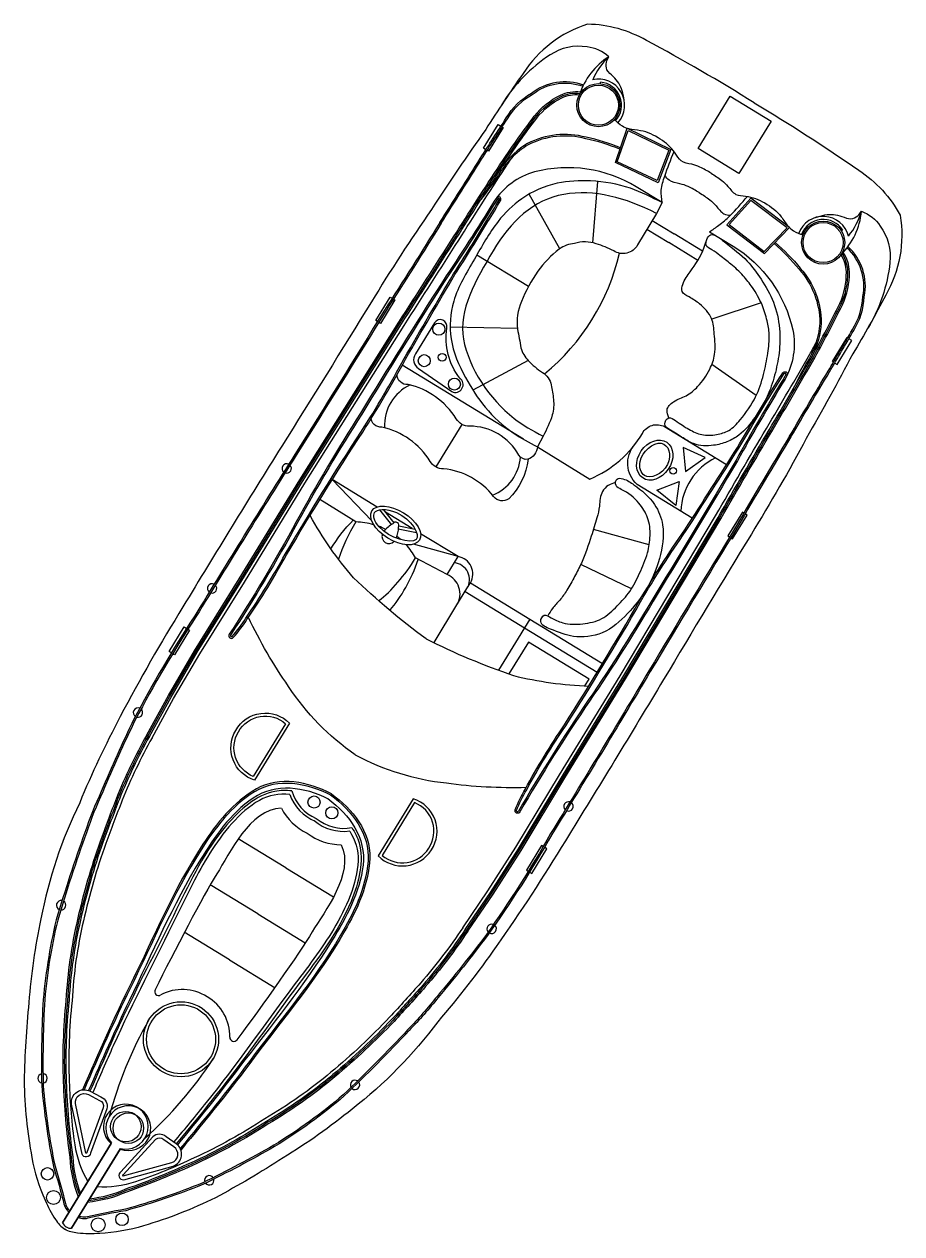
# Model space of a CAD drawing. Header units: metres. Extents: x 307692 to 310306, y 1912326 to 1914731.
# Drawn here: x 308912.1 to 309076.9, y 1914316.2 to 1914543.4 of the extents above; entities that cross this region are included whole.
import ezdxf

# ---------------------------------------------------------------- set-up
doc = ezdxf.new("R2010")
doc.units = ezdxf.units.M

msp = doc.modelspace()

# ---------------------------------------------------------------- linework, layer by layer
at = {"color": 32, "true_color": 0xcd6928}
for p, q in [((309020.27, 1914532.23), (309020.3, 1914532.51)), ((309018.87, 1914502.34), (309019.76, 1914513.86)), ((309012.68, 1914501.23), (309006.88, 1914511.48)), ((309030.02, 1914506.54), (309034.11, 1914504.04)), ((309029.02, 1914504.89), (309033.11, 1914502.39)), ((309039.46, 1914500.76), (309034.11, 1914504.04)), ((309065.51, 1914504.55), (309065.75, 1914504.7)), ((309038.58, 1914499.04), (309033.11, 1914502.39)), ((309006.79, 1914494.15), (308997.04, 1914500.02)), ((309050.45, 1914491.04), (309041.18, 1914487.98)), ((309004.69, 1914486.21), (308992.05, 1914486.49)), ((309005.83, 1914465.42), (308983.07, 1914479.35)), ((309006.72, 1914480.23), (308996.33, 1914474.68)), ((309049.53, 1914473.66), (309041.18, 1914479.45)), ((308994.26, 1914468.23), (308989.36, 1914460.22)), ((308978.34, 1914452.69), (308969.92, 1914457.85)), ((308977.34, 1914450.1), (308969.92, 1914457.85)), ((308981.09, 1914449.37), (308978.84, 1914452.19)), ((308981.54, 1914449.73), (308979.52, 1914452.24)), ((308984.92, 1914448.67), (308979.95, 1914451.71)), ((308982.43, 1914449.18), (308985.47, 1914448.56)), ((308982.31, 1914448.62), (308985.76, 1914447.92)), ((308993.55, 1914443.39), (308986.52, 1914447.69)), ((309029.44, 1914445.62), (309018.96, 1914448.46)), ((308993.55, 1914443.39), (308985.15, 1914445.7)), ((308991.47, 1914440), (308993.55, 1914443.39)), ((309026.1, 1914437.32), (309016.57, 1914441.9)), ((309007.02, 1914431.65), (309020.68, 1914423.3)), ((309006.02, 1914430.02), (309019.69, 1914421.66)), ((308961.24, 1914384.91), (308952.29, 1914390.38)), ((308961.24, 1914384.91), (308970.18, 1914379.44)), ((308955.94, 1914376.26), (308947.03, 1914381.72)), ((308955.94, 1914376.26), (308964.86, 1914370.81)), ((308950.65, 1914367.61), (308942.11, 1914372.83)), ((308950.65, 1914367.61), (308959.19, 1914362.38))]:
    msp.add_line(p, q, dxfattribs=at)
for points in [[(309049.16, 1914528.62, 0.01736), (309028.93, 1914540.34, 0.12634), (309017.88, 1914543.4, 0.172899), (309005.76, 1914534.17, 0.013884), (308998.73, 1914523.61, 0.008973), (308988.57, 1914508.62, 0.01509), (308977.29, 1914491.26, -0.002245), (308960.44, 1914464.14, 0.003342), (308941.89, 1914433.94, 0.016984), (308930.12, 1914413.34, 0.024546), (308922.51, 1914397.13, 0.067942), (308915.24, 1914375.34, 0.033948), (308912.97, 1914359.62, 0.022001), (308912.09, 1914344.9, 0.042872), (308913.53, 1914330.49, 0.059514), (308916.01, 1914322.5, 0.046364), (308917.96, 1914318.84, 0.104882), (308919.7, 1914317.01, 0.104882)], [(309021.86, 1914537.28, 0.164393), (309017.77, 1914539.13, 0.188684), (309010.84, 1914537.64, 0.10758), (309001.75, 1914528.34)], [(308990.13, 1914506.18, 0.002942), (308997.72, 1914518.18, -0.002013), (309002.6, 1914525.79, -0.130442), (309007.33, 1914530.44, -0.261246), (309017.11, 1914532, -0.209197)], [(308990.37, 1914506.03, 0.002941), (308997.96, 1914518.03, -0.002014), (309002.84, 1914525.64, -0.130992), (309007.49, 1914530.21, -0.261832), (309017.01, 1914531.73, -0.261832)], [(309049.16, 1914528.62, -0.01736), (309068.8, 1914515.95, -0.12634), (309076.55, 1914507.51, -0.172899), (309073.85, 1914492.51, -0.013884), (309067.65, 1914481.45, -0.008973), (309058.93, 1914465.58, -0.01509), (309048.61, 1914447.62, 0.002245), (309032.13, 1914420.28, -0.003342), (309013.7, 1914390.01, -0.016984), (309000.72, 1914370.15, -0.024546), (308989.74, 1914356, -0.067942), (308973.66, 1914339.6, -0.033948), (308960.69, 1914330.42, -0.022001), (308947.99, 1914322.94, -0.042872), (308934.51, 1914317.66, -0.059514), (308926.26, 1914316.22, -0.046364), (308922.12, 1914316.3, -0.104882), (308919.7, 1914317.01, -0.104882)], [(308935.1, 1914409.88), (308939.15, 1914417.28), (308944.07, 1914425.7), (308952.45, 1914439.2), (308963.83, 1914457.81), (308982.43, 1914487.45, 0.002601), (308992.7, 1914503.43, -0.004411), (309001.42, 1914517.03, -0.013009), (309007.86, 1914526.11, -0.113396), (309012.75, 1914530.07, -0.146005), (309016.54, 1914530.69, -1.595219)], [(308935.35, 1914409.75), (308939.4, 1914417.14), (308944.32, 1914425.55), (308952.69, 1914439.05), (308964.08, 1914457.66), (308982.68, 1914487.29, 0.002601), (308992.94, 1914503.28, -0.004411), (309001.66, 1914516.88, -0.013003), (309008.08, 1914525.94, -0.113337), (309012.88, 1914529.81, -0.144821), (309016.44, 1914530.41, -0.138987)], [(308935.6, 1914409.61), (308939.65, 1914417), (308944.56, 1914425.41), (308952.93, 1914438.9), (308964.32, 1914457.51), (308982.92, 1914487.14, 0.002601), (308993.19, 1914503.13, -0.00441), (309001.9, 1914516.72, -0.012997), (309008.31, 1914525.76, -0.113276), (309013, 1914529.56, -0.142458), (309016.35, 1914530.14, -0.142458)], [(309023.94, 1914519.91, 0.043334), (309017.51, 1914521.89, 0.18333), (309006.72, 1914520.75, 0.123985), (309001.12, 1914515.03, -0.015377), (308997.83, 1914510.44)], [(309024.03, 1914520.18, 0.043195), (309017.57, 1914522.17, 0.183415), (309006.58, 1914521, 0.094511), (309001.96, 1914516.8)], [(308936.1, 1914409.33), (308940.15, 1914416.71), (308945.05, 1914425.11), (308953.42, 1914438.6), (308964.8, 1914457.21), (308983.4, 1914486.83, 0.002601), (308993.67, 1914502.82, -0.00441), (309002.38, 1914516.4, -0.002867), (309003.75, 1914518.42, -0.002867)], [(309031.85, 1914509.88), (309027.01, 1914512.84, 0.202722), (309007.9, 1914515.65, 0.178768), (309000.31, 1914510.13, -0.010028), (308990.72, 1914495.19, 0.005356), (308975.22, 1914470.32, 0.016605), (308963.17, 1914449.92, -0.018921), (308950.59, 1914428.79, 0.925873), (308951.33, 1914428.17, 0.041202), (308953.97, 1914431.68, 0.024461), (308961.34, 1914443.69, -0.012888), (308975.65, 1914466.78, 0.019359), (308983.69, 1914480.49, -0.002375), (308992.97, 1914496.37, 0.006386), (308999.16, 1914506.31, 0.013656), (309001.55, 1914510.34, 0.862706), (309000.85, 1914510.89, -0.648089)], [(309001.06, 1914510.69, 0.016488), (309000.55, 1914509.98, -0.010023), (308990.96, 1914495.03, 0.005356), (308975.47, 1914470.17, 0.016607), (308963.42, 1914449.78, -0.018921), (308950.83, 1914428.63, -0.01143), (308950.83, 1914428.62, 0.913283), (308951.12, 1914428.37, 0.041174), (308953.73, 1914431.84, 0.024478), (308961.1, 1914443.83, -0.012889), (308975.41, 1914466.93, 0.019362), (308983.44, 1914480.63, -0.002377), (308992.72, 1914496.52, 0.006391), (308998.91, 1914506.46, 0.013664), (309001.3, 1914510.48, -0.000701), (309001.31, 1914510.48, 0.819976), (309001.06, 1914510.69, 0.819976)], [(309031.85, 1914509.88), (309030.81, 1914507.85), (309027.25, 1914501.95, -0.448043), (309022.78, 1914500.84, 0.025561), (309019.49, 1914502.17, 0.15676), (309015.41, 1914502.21, 0.144288), (309012.56, 1914501.14, 0.079427), (309008.54, 1914496.98, 0.054179), (309005.43, 1914491.3, 0.127294), (309004.7, 1914486.11, -0.025195), (309005.31, 1914482.6, 0.112656), (309006.74, 1914480.21, 0.061652), (309009.39, 1914477.97, -0.222278), (309011.02, 1914475.63, -0.049109), (309011.44, 1914472.92, -0.09997), (309011.24, 1914469.99, -0.045992), (309009.51, 1914466), (309008.43, 1914463.99)], [(309069.29, 1914508.26, -0.164393), (309072.8, 1914505.46, -0.188684), (309074.63, 1914498.61, -0.10758), (309070.48, 1914486.29)], [(308990.13, 1914506.18, -0.006425), (308979.72, 1914489.66, -0.002217), (308962.91, 1914462.59, 0.003368), (308944.1, 1914432.24, 0.024633), (308932.7, 1914412.84, 0.015037), (308926.56, 1914399.28, 0.025439), (308923.49, 1914391.57, 0.013843), (308918.1, 1914375.16, 0.040266), (308915.59, 1914359.18, 0.016729), (308915.37, 1914344.05, 0.029739), (308917.59, 1914328.79, -0.01525), (308919.55, 1914321.81, 0.132389), (308920.14, 1914320.62, 0.028442), (308920.49, 1914320.23, 0.028442)], [(308990.38, 1914506.03, -0.006424), (308979.96, 1914489.51, -0.002217), (308963.15, 1914462.44, 0.003368), (308944.34, 1914432.08, 0.024633), (308932.95, 1914412.71, 0.015038), (308926.82, 1914399.17, 0.025461), (308923.76, 1914391.48, 0.013839), (308918.38, 1914375.09, 0.040238), (308915.87, 1914359.16, 0.016715), (308915.65, 1914344.06, 0.029693), (308917.87, 1914328.86, -0.015234), (308919.83, 1914321.87, 0.134036), (308920.36, 1914320.81, 0.024879), (308920.64, 1914320.48, 0.024879)], [(309040.77, 1914504.42), (309045.19, 1914501.72, -0.202722), (309056.39, 1914485.98, -0.178768), (309054.94, 1914476.71, 0.010028), (309045.99, 1914461.37, -0.005356), (309030.91, 1914436.26, -0.016605), (309018.23, 1914416.23, 0.018921), (309005.15, 1914395.42, -0.925873), (309004.26, 1914395.79, -0.041202), (309006.19, 1914399.73, -0.024461), (309013.52, 1914411.77, 0.012888), (309027.56, 1914435.02, -0.019359), (309036.11, 1914448.42, 0.002375), (309046.02, 1914463.91, -0.006386), (309052.05, 1914473.95, -0.013656), (309054.55, 1914477.92, -0.862706), (309055.36, 1914477.54, 0.648089)], [(309052.88, 1914502.2, -0.043334), (309057.57, 1914497.38, -0.18333), (309061.47, 1914487.26, -0.123985), (309058.93, 1914479.67, 0.015377), (309056.33, 1914474.65)], [(309053.08, 1914502.41, -0.043195), (309057.79, 1914497.57, -0.183415), (309061.75, 1914487.25, -0.094511), (309060.12, 1914481.22)], [(309055.8, 1914466, -0.002941), (309063.03, 1914478.22, 0.002014), (309067.59, 1914486.03, 0.130992), (309069.54, 1914492.24, 0.261832), (309066.56, 1914501.42, 0.261832)], [(309056.05, 1914465.86, -0.002942), (309063.28, 1914478.07, 0.002013), (309067.83, 1914485.88, 0.130442), (309069.82, 1914492.21, 0.261246), (309066.75, 1914501.63, 0.209197)], [(308994.9, 1914373.33), (308999.63, 1914380.3), (309004.88, 1914388.5), (309013.08, 1914402.1), (309024.47, 1914420.71), (309042.38, 1914450.76, -0.002601), (309051.94, 1914467.18, 0.00441), (309060.07, 1914481.13, 0.012997), (309065.21, 1914490.95, 0.113276), (309066.45, 1914496.86, 0.142458), (309065.44, 1914500.1, 0.142458)], [(308995.13, 1914373.17), (308999.87, 1914380.14), (309005.12, 1914388.35), (309013.33, 1914401.95), (309024.71, 1914420.56), (309042.63, 1914450.62, -0.002601), (309052.19, 1914467.04, 0.004411), (309060.32, 1914480.99, 0.013003), (309065.47, 1914490.83, 0.113337), (309066.73, 1914496.86, 0.144821), (309065.64, 1914500.31, 0.138987)], [(308995.37, 1914373.01), (309000.11, 1914379.99), (309005.37, 1914388.2), (309013.57, 1914401.8), (309024.96, 1914420.42), (309042.87, 1914450.47, -0.002601), (309052.43, 1914466.89, 0.004411), (309060.57, 1914480.85, 0.013009), (309065.72, 1914490.71, 0.113396), (309067.02, 1914496.87, 0.146005), (309065.85, 1914500.53, 1.595219)], [(308994.42, 1914373.65), (308999.15, 1914380.62), (309004.4, 1914388.8), (309012.6, 1914402.4), (309023.98, 1914421.01), (309041.89, 1914451.05, -0.002601), (309051.45, 1914467.48, 0.00441), (309059.58, 1914481.41, 0.002867), (309060.75, 1914483.55, 0.002867)], [(309008.43, 1914463.99, -0.291269), (309006.67, 1914461.66, -0.299867), (309004.97, 1914462.43, 0.273478), (308995.7, 1914467.88, -0.28657), (308993.22, 1914469.29, 0.198759), (308984.16, 1914475.72, -0.45148), (308982.1, 1914477.58, -1.463971)], [(309055.09, 1914477.64, -0.016488), (309054.69, 1914476.86, 0.010023), (309045.75, 1914461.51, -0.005356), (309030.67, 1914436.4, -0.016607), (309017.99, 1914416.39, 0.018921), (309004.9, 1914395.56, 0.01143), (309004.89, 1914395.55, -0.913283), (309004.53, 1914395.69, -0.041174), (309006.43, 1914399.59, -0.024478), (309013.76, 1914411.62, 0.012889), (309027.81, 1914434.88, -0.019362), (309036.35, 1914448.26, 0.002377), (309046.27, 1914463.76, -0.006391), (309052.3, 1914473.8, -0.013664), (309054.79, 1914477.76, 0.000701), (309054.79, 1914477.76, -0.819976), (309055.09, 1914477.64, -0.819976)], [(309006.73, 1914461.68, -0.164009), (309003.08, 1914454.23, -0.407559), (309000.22, 1914454.67, 0.20466), (308990.8, 1914459.88, -0.28657), (308988.33, 1914461.28, 0.198759), (308979.26, 1914467.72, -0.45148), (308977.2, 1914469.58, -1.463971)], [(309008.43, 1914463.99), (309018.31, 1914457.94, 0.158322), (309028.17, 1914466.54, -0.417676), (309032.31, 1914467.8), (309043.97, 1914460.67)], [(309056.05, 1914465.86, 0.006425), (309046.08, 1914449.06, 0.002217), (309029.63, 1914421.77, -0.003368), (309011.17, 1914391.2, -0.024633), (308999.09, 1914372.22, -0.015037), (308989.82, 1914360.58, -0.025439), (308984.35, 1914354.34, -0.013843), (308972.19, 1914342.07, -0.040266), (308959.11, 1914332.55, -0.016729), (308945.74, 1914325.47, -0.029739), (308931.14, 1914320.5, 0.01525), (308924.03, 1914319.07, -0.132389), (308922.71, 1914319.05, -0.028442), (308922.2, 1914319.18, -0.028442)], [(309055.8, 1914466, 0.006424), (309045.83, 1914449.21, 0.002217), (309029.39, 1914421.92, -0.003368), (309010.93, 1914391.34, -0.024633), (308998.86, 1914372.39, -0.015038), (308989.6, 1914360.76, -0.025461), (308984.14, 1914354.54, -0.013839), (308972, 1914342.28, -0.040238), (308958.96, 1914332.8, -0.016715), (308945.62, 1914325.73, -0.029693), (308931.08, 1914320.78, 0.015234), (308923.96, 1914319.35, -0.134036), (308922.77, 1914319.33, -0.024879), (308922.35, 1914319.43, -0.024879)], [(309037.53, 1914450.61), (309027.16, 1914456.95, -0.406088), (309026.66, 1914464.35)], [(308987.55, 1914427.93, -0.033687), (308973.94, 1914439.4, -0.051879), (308965.76, 1914451.1, -1.92312)], [(308989.04, 1914427.27), (308993.34, 1914434.31, 0.462925), (308991.47, 1914440), (308985.58, 1914443.13)], [(308993.34, 1914434.31), (308995.21, 1914437.36, 0.545737), (308992.85, 1914442.25, 0.282905)], [(308995.21, 1914437.36), (308995.89, 1914438.47, 0.516839), (308993.55, 1914443.39, 0.282905)], [(308974.23, 1914406.15, -0.096403), (308961.73, 1914418.99, -0.040538), (308954.17, 1914431.97, -1.92312)], [(308987.55, 1914427.93, 0.033687), (309003.96, 1914421.03, 0.051879), (309018.11, 1914419.07, 1.92312)], [(308961.9, 1914412.09), (308955.35, 1914401.37, -0.483063), (308951.81, 1914410.74, -0.50024), (308961.9, 1914412.09, -0.418424)], [(308935.1, 1914409.88, 0.031596), (308929.42, 1914398.03, 0.004928), (308926.32, 1914389.84, 0.02844), (308922.09, 1914375.2, 0.042875), (308919.93, 1914360.02, 0.035347), (308919.41, 1914344.72, 0.024093), (308920.63, 1914330.55, 0.079837), (308922.25, 1914323.11)], [(308935.35, 1914409.74, 0.031592), (308929.69, 1914397.92, 0.004926), (308926.58, 1914389.75, 0.028436), (308922.37, 1914375.14, 0.042895), (308920.22, 1914359.99, 0.035363), (308919.69, 1914344.73, 0.024111), (308920.92, 1914330.58, 0.077658), (308922.44, 1914323.42, 0.077658)], [(308935.6, 1914409.6, 0.031588), (308929.95, 1914397.82, 0.004924), (308926.85, 1914389.65, 0.028433), (308922.65, 1914375.07, 0.042917), (308920.5, 1914359.97, 0.035379), (308919.98, 1914344.74, 0.02413), (308921.2, 1914330.6, 0.075408), (308922.63, 1914323.72, 0.075408)], [(308936.1, 1914409.33, 0.031581), (308930.48, 1914397.6, 0.00492), (308927.39, 1914389.46, 0.028426), (308923.2, 1914374.94, 0.042959), (308921.07, 1914359.92, 0.035411), (308920.55, 1914344.76, 0.028829), (308921.57, 1914332.89, 0.092336), (308924.03, 1914326.01, 0.080328)], [(308974.23, 1914406.15, 0.096403), (308991.35, 1914400.86, 0.040538), (309006.36, 1914400.05, 1.92312)], [(308985.13, 1914397.88), (308978.57, 1914387.16, 0.483063), (308988.53, 1914388.28, 0.50024), (308985.13, 1914397.88, 0.418424)], [(308995.37, 1914373.01, -0.031596), (308987.4, 1914362.56, -0.004928), (308981.53, 1914356.07, -0.02844), (308970.41, 1914345.64, -0.042875), (308957.88, 1914336.8, -0.035347), (308944.49, 1914329.37, -0.024093), (308931.32, 1914324.01, -0.079837), (308923.96, 1914322.07)], [(308995.13, 1914373.17, -0.031592), (308987.18, 1914362.75, -0.004926), (308981.32, 1914356.26, -0.028436), (308970.23, 1914345.86, -0.042895), (308957.73, 1914337.05, -0.035363), (308944.37, 1914329.63, -0.024111), (308931.22, 1914324.27, -0.077658), (308924.15, 1914322.37, -0.077658)], [(308994.89, 1914373.33, -0.031588), (308986.97, 1914362.93, -0.004924), (308981.11, 1914356.46, -0.028433), (308970.05, 1914346.07, -0.042917), (308957.58, 1914337.29, -0.035379), (308944.25, 1914329.89, -0.02413), (308931.11, 1914324.54, -0.075408), (308924.34, 1914322.68, -0.075408)], [(308994.42, 1914373.65, -0.031581), (308986.54, 1914363.31, -0.00492), (308980.69, 1914356.85, -0.028426), (308969.68, 1914346.51, -0.042959), (308957.28, 1914337.78, -0.035411), (308944.01, 1914330.41, -0.028829), (308932.99, 1914325.91, -0.092336), (308925.74, 1914324.97, -0.080328)], [(308924.46, 1914342.94), (308926.5, 1914341.88, -0.382221), (308927.62, 1914339.64), (308924.53, 1914331.31, -0.786544), (308922.95, 1914331.12), (308920.99, 1914340.51, -0.616464), (308924.46, 1914342.94, -3.844907)], [(308940.61, 1914333.06), (308938.74, 1914334.4, 0.382221), (308936.23, 1914334.37), (308930.23, 1914327.83, 0.786544), (308930.77, 1914326.33), (308940.03, 1914328.87, 0.616464), (308940.61, 1914333.06, 3.844907)]]:
    msp.add_lwpolyline(points, format="xyb", dxfattribs=at)
for points in [[(309052.31, 1914525.17), (309046.29, 1914515.33), (309038.63, 1914520.02), (309044.64, 1914529.86)], [(309033.48, 1914519.87), (309031.1, 1914513.62), (309023.08, 1914517.43), (309025.29, 1914523.84)], [(309033.12, 1914519.73), (309030.94, 1914514.01), (309023.44, 1914517.57), (309025.46, 1914523.44)], [(309048.5, 1914510.69), (309044.02, 1914505.72), (309051.06, 1914500.31), (309055.76, 1914505.2)], [(309048.54, 1914510.3), (309044.44, 1914505.76), (309051.03, 1914500.69), (309055.33, 1914505.16)], [(309036.25, 1914459.37), (309039.92, 1914462.02), (309035.79, 1914463.88)], [(309035.09, 1914457.49), (309034.41, 1914453.01), (309030.87, 1914455.84)]]:
    msp.add_lwpolyline(points, close=True, dxfattribs=at)
for points in [[(308998.76, 1914519.83), (308998.33, 1914520.09), (309001.07, 1914524.58), (309001.6, 1914524.26)], [(309001.85, 1914524.11), (309002.01, 1914524), (308999.27, 1914519.52), (308999.01, 1914519.68)], [(308978.41, 1914487.52), (308978.09, 1914487.72), (308980.81, 1914492.15), (308981.18, 1914491.92)], [(308981.43, 1914491.77), (308981.67, 1914491.62), (308978.96, 1914487.19), (308978.65, 1914487.38)], [(309066.67, 1914484.45), (309066.51, 1914484.55), (309063.76, 1914480.06), (309064.02, 1914479.9)], [(309064.27, 1914479.75), (309064.7, 1914479.48), (309067.45, 1914483.97), (309066.92, 1914484.3)], [(308974.35, 1914449.89), (308967.61, 1914454.13)], [(309047.19, 1914451.55), (309046.94, 1914451.7), (309044.22, 1914447.26), (309044.53, 1914447.07)], [(309044.78, 1914446.92), (309045.09, 1914446.73), (309047.81, 1914451.17), (309047.43, 1914451.4)], [(308995.89, 1914438.47), (309007.02, 1914431.65), (309001.14, 1914422.04)], [(308994.89, 1914436.83), (309006.02, 1914430.02)], [(308939.71, 1914425.28), (308939.29, 1914425.54), (308942.13, 1914430.18), (308942.58, 1914429.9)], [(308942.83, 1914429.75), (308943.15, 1914429.56), (308940.31, 1914424.91), (308939.95, 1914425.13)], [(309017.36, 1914419.1), (309018.14, 1914420.37), (309006.77, 1914427.33), (309003.1, 1914421.33)], [(309009.54, 1914388.94), (309009.22, 1914389.13), (309006.38, 1914384.49), (309006.73, 1914384.28)], [(309006.98, 1914384.13), (309007.4, 1914383.87), (309010.24, 1914388.51), (309009.78, 1914388.79)], [(308919.28, 1914318.25), (308928.46, 1914333.25)], [(308928.39, 1914333.13), (308919.28, 1914318.25)], [(308920.99, 1914317.21), (308930.16, 1914332.2)], [(308930.09, 1914332.09), (308920.99, 1914317.21)]]:
    msp.add_lwpolyline(points, dxfattribs=at)
for points in [[(308992.36, 1914474.38, 0.917705), (308993.88, 1914476.92, -0.209704), (308991.44, 1914486.32, 0.850912), (308989.11, 1914487.3), (308985.53, 1914481.46, 0.435659), (308986.11, 1914478.74)], [(308961.17, 1914411.99), (308955.1, 1914402.07, -0.460147), (308952.31, 1914410.46, -0.47706)], [(308985.37, 1914397.18), (308979.31, 1914387.26, 0.460147), (308988.05, 1914388.59, 0.47706)], [(308924.13, 1914342.31), (308926.21, 1914341.23, -0.383069), (308926.94, 1914339.85), (308923.82, 1914331.44, -0.853636), (308923.64, 1914331.34), (308921.7, 1914340.63, -0.613527)], [(308940.2, 1914332.47), (308938.29, 1914333.84, 0.383069), (308936.73, 1914333.86), (308930.66, 1914327.25, 0.853636), (308930.66, 1914327.04), (308939.82, 1914329.55, 0.613527)]]:
    msp.add_lwpolyline(points, format="xyb", close=True, dxfattribs=at)
for centre, radius in [((309019.9, 1914528.19), 4.05), ((309019.9, 1914528.19), 3.77), ((309062.09, 1914502.38), 4.05), ((309062.09, 1914502.38), 3.77), ((308989.93, 1914486.11), 1.13), ((308987.2, 1914480.19), 1.13), ((308990.56, 1914480.82), 0.733), ((308992.86, 1914475.79), 1.13), ((309033.93, 1914459.49), 0.607), ((308966.51, 1914397.27), 1.14), ((308969.84, 1914395.23), 1.14), ((308941.53, 1914352.7), 7.05), ((308941.53, 1914352.7), 7.05), ((308941.53, 1914352.7), 6.48), ((308941.53, 1914352.7), 6.48), ((308931.17, 1914336.29), 2.87), ((308931.64, 1914336), 2.87), ((308916.46, 1914327.43), 1.17), ((308917.58, 1914322.98), 1.3), ((308930.45, 1914318.88), 1.17), ((308925.97, 1914317.85), 1.3)]:
    msp.add_circle(centre, radius, dxfattribs=at)
for centre, radius, start, end in [((309028.83, 1914526.21), 13.08, 122.2114, 162.5471), ((309030.81, 1914527.74), 13.08, 133.1848, 156.4173), ((309019.9, 1914528.19), 4.91, 317.8685, 102.7701), ((309019.9, 1914528.19), 4.34, 317.8685, 84.8184), ((309056.26, 1914509.43), 13.08, 314.5384, 354.874), ((309056.73, 1914511.89), 13.08, 320.6681, 343.9006), ((309062.09, 1914502.38), 4.91, 14.3153, 159.2169), ((309062.09, 1914502.38), 4.34, 32.267, 159.2169), ((308983.4, 1914509.78), 41.53, 309.4422, 346.9148), ((308988.09, 1914468.08), 8.34, 115.1672, 183.3147), ((308961.37, 1914459.94), 0.883, 64.6381, 231.1405), ((308961.37, 1914459.94), 0.883, 249.7647, 46.0139), ((308996.94, 1914462.67), 8.34, 291.7427, 355.9469), ((309046.99, 1914451.5), 11.62, 116.0113, 177.8988), ((308974.06, 1914436.7), 13.19, 73.9769, 88.7327), ((308974.06, 1914436.7), 13.19, 63.4452, 69.7845), ((308983.41, 1914445.43), 4.62, 116.9473, 144.5874), ((308981.84, 1914449.23), 0.619, 328.5427, 148.5427), ((308980.55, 1914447.12), 1.29, 159.345, 317.6906), ((308983.41, 1914445.43), 4.62, 152.158, 152.4273), ((308977.75, 1914448.89), 4.62, 334.1452, 0.1381), ((308974.06, 1914436.7), 13.19, 48.4918, 52.7317), ((308977.75, 1914448.89), 4.62, 324.6582, 324.9275), ((308974.06, 1914436.7), 13.19, 29.1677, 42.5187), ((308947.35, 1914437.4), 0.883, 63.4135, 233.5126), ((308947.35, 1914437.4), 0.883, 252.1728, 44.7533), ((308933.44, 1914414.08), 0.883, 66.8166, 237.2232), ((308933.44, 1914414.08), 0.883, 255.882, 48.1577), ((308970.01, 1914401.57), 7.98, 196.0471, 247.2543), ((308970.01, 1914401.57), 8.55, 199.5045, 247.2543), ((309014.29, 1914396.45), 0.883, 72.3321, 224.9126), ((309014.29, 1914396.45), 0.883, 243.5728, 53.6719), ((308969.9, 1914401.12), 10.76, 207.6669, 244.2692), ((308972.07, 1914400.31), 8.55, 229.8312, 277.5809), ((308972.07, 1914400.31), 7.98, 229.8312, 281.0383), ((308971.73, 1914400), 10.76, 232.8162, 269.4186), ((308919.02, 1914377.88), 0.883, 78.8312, 246.9269), ((308919.02, 1914377.88), 0.883, 265.5619, 60.1961), ((308999.86, 1914373.44), 0.883, 68.9278, 221.2034), ((308999.86, 1914373.44), 0.883, 239.8623, 50.2689), ((308937.34, 1914361.68), 0.75, 152.8804, 299.3481), ((308941.77, 1914353.58), 8.48, 56.8024, 118.6035), ((308942.21, 1914353.31), 8.48, 358.4819, 60.2831), ((309000.48, 1914319.08), 74.91, 150.1445, 165.2153), ((308951.44, 1914353.06), 0.75, 177.7373, 324.2051), ((308884.76, 1914389.88), 74.91, 311.8701, 326.9409), ((308915.54, 1914345.37), 0.883, 103.1702, 258.3123), ((308915.54, 1914345.37), 0.883, 276.9501, 84.5325), ((308974.2, 1914344.13), 0.883, 56.8893, 211.5235), ((308974.2, 1914344.13), 0.883, 230.1586, 38.2542), ((308931.17, 1914336.29), 4.21, 256.2092, 228.6587), ((308931.64, 1914336), 4.21, 248.4267, 220.8762), ((308946.84, 1914326.22), 0.883, 32.553, 200.1354), ((308946.84, 1914326.22), 0.883, 218.7731, 13.9152), ((308920.85, 1914318.9), 1.7, 202.4501, 274.6354), ((308920.85, 1914318.9), 1.7, 202.4501, 274.6354)]:
    msp.add_arc(centre, radius, start, end, dxfattribs=at)
for centre, major_axis, ratio in [((309030.47, 1914461.51), (-2.26, -3.35), 0.758117), ((308981.84, 1914449.23), (-4.47, 2.74), 0.533092)]:
    msp.add_ellipse(centre, major_axis=major_axis, ratio=ratio, dxfattribs=at)
for start_param, end_param in [(4.712389, 5.232342), (0.830012, 1.576846)]:
    msp.add_ellipse((308979.94, 1914446.47), major_axis=(-8.04, -13.14), ratio=0.425319, start_param=start_param, end_param=end_param, dxfattribs=at)
for points in [[(309024.74, 1914529.06), (309024.38, 1914530.86), (309022.68, 1914533.56), (309021.51, 1914534.86), (309021.42, 1914536.26), (309021.86, 1914537.28)], [(309041.07, 1914515.41), (309038.96, 1914516.55), (309037.44, 1914517.08), (309035.42, 1914517.73), (309034.3, 1914519.19), (309031.52, 1914521.81), (309027.8, 1914523.4), (309025.61, 1914523.73), (309024.39, 1914524.25), (309022.92, 1914525.47)], [(309031.85, 1914509.88), (309031.71, 1914512.22), (309032.35, 1914514.86), (309034.1, 1914519.48)], [(309041.07, 1914515.41), (309043.05, 1914514.05), (309044.21, 1914512.93), (309045.71, 1914511.44), (309047.52, 1914511.1), (309051.12, 1914509.82), (309054.23, 1914507.23), (309055.52, 1914505.44), (309056.54, 1914504.58), (309058.3, 1914503.83)], [(309031.85, 1914509.88), (309025.91, 1914512.57), (309018.44, 1914513.96), (309012.17, 1914513.51), (309005.5, 1914510.6), (309001.06, 1914506.34), (308996.61, 1914499.27), (308992.74, 1914491.35), (308992.23, 1914484.31), (308994.97, 1914477), (308998.66, 1914471.43), (309003.92, 1914466.62), (309008.43, 1914463.99)], [(309040.77, 1914504.42), (309042.49, 1914505.62), (309044.56, 1914507.4), (309047.87, 1914511.05)], [(309060.66, 1914507.08), (309062.43, 1914507.58), (309065.6, 1914507.3), (309067.3, 1914506.85), (309068.58, 1914507.41), (309069.29, 1914508.26)], [(309033.12, 1914469.46), (309032.78, 1914470.89), (309034.02, 1914472.49), (309036.35, 1914473.59), (309038.53, 1914475.31), (309040.81, 1914478.62), (309041.72, 1914481.37), (309041.65, 1914485.25), (309041.13, 1914488.1), (309038.9, 1914490.86), (309036.91, 1914492.16), (309035.63, 1914493.2), (309035.74, 1914494.53), (309037.12, 1914496.91), (309039.75, 1914501.5), (309040.96, 1914503.85), (309043.57, 1914502.5), (309047.83, 1914498.91), (309050.43, 1914495.48), (309052.76, 1914491.18), (309053.89, 1914486.2), (309053.81, 1914481.65), (309052.98, 1914477.45), (309051.57, 1914473.43), (309049.31, 1914469.58), (309046.28, 1914466.2), (309044.04, 1914464.96), (309041.53, 1914464.29), (309037.78, 1914464.6), (309035.8, 1914465.67), (309033.43, 1914467.13), (309032.35, 1914468.31), (309033.12, 1914469.46), (309034.37, 1914468.95), (309036.9, 1914467.3), (309039.32, 1914466.3), (309042.08, 1914466.32), (309044.39, 1914467.1), (309046.5, 1914469.05), (309049.41, 1914473.42), (309050.9, 1914477.59), (309051.71, 1914481.62), (309051.95, 1914485.14), (309051.58, 1914487.65), (309050.62, 1914490.66), (309048.8, 1914493.95), (309047.09, 1914496.13), (309044.78, 1914498.33), (309042.71, 1914499.94), (309041.21, 1914501.02), (309040.12, 1914501.9), (309040.19, 1914502.76)], [(309012.02, 1914431.38), (309011.04, 1914431.89), (309009.7, 1914432.36), (309009.08, 1914431.2), (309010.88, 1914429.78), (309015.19, 1914428.39), (309020.63, 1914429.07), (309025.36, 1914432.7), (309028.74, 1914437.01), (309031.36, 1914443.02), (309031.94, 1914449.35), (309030.43, 1914453.18), (309026.57, 1914456.88), (309024.5, 1914457.99), (309023.39, 1914457.96), (309023.21, 1914456.76), (309024.2, 1914456.01), (309027.51, 1914453.4), (309029.14, 1914450.67), (309029.6, 1914447.32), (309029.11, 1914444.08), (309027.64, 1914440.27), (309025.78, 1914436.85), (309023.41, 1914434.13), (309020.53, 1914431.73), (309016.96, 1914430.77), (309013.21, 1914430.94), (309012.02, 1914431.38)], [(309023.11, 1914457.29), (309021.76, 1914456.75), (309020.66, 1914455.63), (309020.08, 1914452.88), (309019.62, 1914450.67), (309018.56, 1914447.25), (309016.7, 1914442.18), (309015.43, 1914439.64), (309013.99, 1914437.07), (309012.64, 1914435.2), (309011.27, 1914433.63), (309010.4, 1914432.26)]]:
    msp.add_spline(points, degree=3, dxfattribs=at)
for points, knots in [([(309038.84, 1914511.76), (309038.14, 1914512.17), (309036.99, 1914512.85), (309035.08, 1914513.53), (309033.28, 1914513.73), (309032.63, 1914514.66), (309032.4, 1914515.02)], [0, 0, 0, 0, 0.00840925, 0.01405459, 0.02148076, 0.02583256, 0.02583256, 0.02583256, 0.02583256]), ([(309030.81, 1914507.85), (309024.99, 1914510.82), (309019.11, 1914512.41), (309007.73, 1914510.44), (309003.36, 1914506.33), (308996.93, 1914495.37), (308993.52, 1914489.66), (308995.59, 1914478.81), (308999.38, 1914473.02), (309005.68, 1914468.08), (309007.51, 1914467.08), (309009.51, 1914466)], [0, 0, 0, 0, 0.0684102, 0.0684102, 0.1368204, 0.1368204, 0.2052306, 0.2052306, 0.2736407, 0.2736407, 0.2974604, 0.2974604, 0.2974604, 0.2974604]), ([(309038.84, 1914511.76), (309039.52, 1914511.33), (309040.65, 1914510.61), (309042.13, 1914509.22), (309043.12, 1914507.7), (309044.24, 1914507.55), (309044.67, 1914507.51)], [0, 0, 0, 0, 0.00840925, 0.01405459, 0.02148076, 0.02583256, 0.02583256, 0.02583256, 0.02583256]), ([(309028.53, 1914458.64), (309029.64, 1914457.89), (309031.92, 1914458.8), (309033.77, 1914462.51), (309033.09, 1914464.46), (309030.22, 1914464.89), (309028.07, 1914463.14), (309027.49, 1914460.09), (309027.86, 1914459.09), (309028.53, 1914458.64)], [0, 0, 0, 0, 1.743273, 1.743273, 3.486547, 3.486547, 5.22982, 5.22982, 6.283185, 6.283185, 6.283185, 6.283185]), ([(308977.86, 1914451.66), (308977.55, 1914451.16), (308977.75, 1914450.09), (308980.58, 1914446.81), (308984.77, 1914445.76), (308986.55, 1914447.41), (308984.84, 1914450.39), (308980.01, 1914452.54), (308978.25, 1914452.32), (308977.86, 1914451.66)], [0, 0, 0, 0, 1.031451, 1.031451, 2.992455, 2.992455, 4.95346, 4.95346, 6.283185, 6.283185, 6.283185, 6.283185]), ([(308969.76, 1914398.84), (308965.38, 1914401.04), (308960.08, 1914402.22), (308951.34, 1914397.27), (308948.13, 1914393.17), (308940.14, 1914380.89), (308936.55, 1914372.11), (308928.97, 1914356.83), (308926.01, 1914350.16), (308923.01, 1914343.2)], [0, 0, 0, 0, 0.0462196, 0.0462196, 0.0924392, 0.0924392, 0.1947325, 0.1947325, 0.2709084, 0.2709084, 0.2709084, 0.2709084]), ([(308969.63, 1914398.58), (308965.12, 1914400.85), (308959.72, 1914401.86), (308950.95, 1914396.53), (308947.81, 1914392.24), (308939.94, 1914379.81), (308936.29, 1914371.03), (308928.96, 1914356.09), (308926.17, 1914349.8), (308923.33, 1914343.22)], [0, 0, 0, 0, 0.0480884, 0.0480884, 0.0961768, 0.0961768, 0.1985377, 0.1985377, 0.2704106, 0.2704106, 0.2704106, 0.2704106]), ([(308969.24, 1914397.82), (308964.64, 1914400.13), (308959.37, 1914400.89), (308950.78, 1914395.13), (308947.73, 1914390.63), (308939.94, 1914377.87), (308936.12, 1914368.9), (308929.13, 1914354.38), (308926.63, 1914348.71), (308924.18, 1914343.06)], [0, 0, 0, 0, 0.0508337, 0.0508337, 0.1016674, 0.1016674, 0.2060328, 0.2060328, 0.2709084, 0.2709084, 0.2709084, 0.2709084]), ([(308962.34, 1914399.37), (308961.25, 1914399.48), (308956.64, 1914399.44), (308947.42, 1914391.32), (308940.33, 1914375.93), (308931.51, 1914359.26), (308926.5, 1914347.69), (308924.44, 1914342.95)], [0.0234044, 0.0234044, 0.0234044, 0.0234044, 0.0350942, 0.0739111, 0.138251, 0.2165713, 0.2709084, 0.2709084, 0.2709084, 0.2709084]), ([(308961.95, 1914398.72), (308959.94, 1914398.86), (308958.03, 1914398.58), (308952.49, 1914395.47), (308949.33, 1914391.45), (308944.55, 1914383.87), (308942.7, 1914379.84), (308936.72, 1914367.77), (308932.5, 1914359.72), (308927.51, 1914348.58), (308926.24, 1914345.65), (308924.97, 1914342.72)], [0.0248254, 0.0248254, 0.0248254, 0.0248254, 0.0474598, 0.0474598, 0.0949196, 0.0949196, 0.1423794, 0.1423794, 0.237299, 0.237299, 0.2709084, 0.2709084, 0.2709084, 0.2709084]), ([(308969.08, 1914397.92), (308973.23, 1914394.87), (308976.31, 1914390.53), (308975.1, 1914380.25), (308972.48, 1914375.49), (308964.66, 1914362.75), (308958.42, 1914355.26), (308948.67, 1914342.43), (308944.76, 1914337.62), (308940.85, 1914332.86)], [0, 0, 0, 0, 0.0508337, 0.0508337, 0.1016674, 0.1016674, 0.2060328, 0.2060328, 0.2709084, 0.2709084, 0.2709084, 0.2709084]), ([(308969.59, 1914398.61), (308973.65, 1914395.63), (308977.02, 1914391.28), (308976.26, 1914381.04), (308973.87, 1914376.29), (308966.39, 1914363.62), (308960.23, 1914356.38), (308950.27, 1914343.05), (308945.94, 1914337.7), (308941.38, 1914332.18)], [0, 0, 0, 0, 0.0480884, 0.0480884, 0.0961768, 0.0961768, 0.1985377, 0.1985377, 0.2704106, 0.2704106, 0.2704106, 0.2704106]), ([(308969.76, 1914398.84), (308973.7, 1914395.94), (308977.17, 1914391.76), (308976.75, 1914381.73), (308974.55, 1914377.01), (308967.26, 1914364.3), (308961.08, 1914357.11), (308950.93, 1914343.4), (308946.33, 1914337.73), (308941.5, 1914331.88)], [0, 0, 0, 0, 0.0462196, 0.0462196, 0.0924392, 0.0924392, 0.1947325, 0.1947325, 0.2709084, 0.2709084, 0.2709084, 0.2709084]), ([(308960.36, 1914396.13), (308954.42, 1914395.93), (308950.61, 1914387.54), (308945.75, 1914379.78), (308940.19, 1914369.11), (308936.66, 1914362.01)], [0.0313661, 0.0313661, 0.0313661, 0.0313661, 0.1084744, 0.1084744, 0.1920729, 0.1920729, 0.1920729, 0.1920729]), ([(308973.6, 1914392.48), (308974.2, 1914391.56), (308976.26, 1914387.44), (308973.23, 1914375.53), (308962.76, 1914362.21), (308951.93, 1914346.77), (308943.91, 1914337.03), (308940.63, 1914333.05)], [0.0234044, 0.0234044, 0.0234044, 0.0234044, 0.0350942, 0.0739111, 0.138251, 0.2165713, 0.2709084, 0.2709084, 0.2709084, 0.2709084]), ([(308973.2, 1914391.83), (308974.24, 1914390.11), (308974.86, 1914388.28), (308974.62, 1914381.93), (308972.48, 1914377.29), (308967.91, 1914369.58), (308965.16, 1914366.1), (308957.13, 1914355.28), (308951.9, 1914347.86), (308944.25, 1914338.34), (308942.22, 1914335.87), (308940.19, 1914333.41)], [0.0248254, 0.0248254, 0.0248254, 0.0248254, 0.0474598, 0.0474598, 0.0949196, 0.0949196, 0.1423794, 0.1423794, 0.237299, 0.237299, 0.2709084, 0.2709084, 0.2709084, 0.2709084]), ([(308971.62, 1914389.24), (308974.15, 1914383.86), (308968.41, 1914376.64), (308963.72, 1914368.79), (308956.75, 1914358.98), (308952.03, 1914352.61)], [0.0313661, 0.0313661, 0.0313661, 0.0313661, 0.1084744, 0.1084744, 0.1920729, 0.1920729, 0.1920729, 0.1920729])]:
    msp.add_open_spline(points, degree=3, knots=knots, dxfattribs=at)
for points in [[(308969.68, 1914444.85), (308970.8, 1914446.72), (308972.19, 1914448.57), (308973.89, 1914450.28)], [(308980.74, 1914433.28), (308982.86, 1914435.83), (308984.82, 1914439.03), (308986.07, 1914442.83)]]:
    msp.add_open_spline(points, degree=3, dxfattribs=at)

doc.saveas('drawing.dxf')
